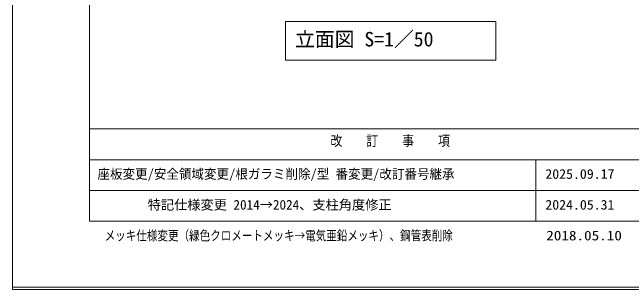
# Model space of a CAD drawing. Units: millimetres, scale not verified, with parts at other scales. Extents: x 0 to 420, y 0 to 297.
# Drawn here: x 0.2 to 141, y -0.3 to 62.8 of the extents above; entities that cross this region are included whole.
import ezdxf
from ezdxf.enums import TextEntityAlignment as Align

# ---------------------------------------------------------------- set-up
doc = ezdxf.new("R2010")
doc.units = ezdxf.units.MM
doc.header["$LTSCALE"] = 0.5
for name, color, linetype, lineweight in [('DEFPOINTS_3', 7, 'Continuous', 0), ('LY_2', 7, 'Continuous', 0), ('LY_5', 2, 'Continuous', 18)]:
    doc.layers.add(name, color=color, linetype=linetype, lineweight=lineweight)
doc.layers.add('LY_4', color=7, linetype='Continuous')
doc.styles.add('ＭＳ ゴシック', font='')
doc.styles.get('ＭＳ ゴシック').set_extended_font_data('MS Gothic')

msp = doc.modelspace()

# ---------------------------------------------------------------- linework, layer by layer
at = {"layer": 'DEFPOINTS_3'}
for p, q in [((0.25, 297.2677), (0.25, 0.2677)), ((0.25, 0.2677), (420.25, 0.2677))]:
    msp.add_line(p, q, dxfattribs=at)
at = {"layer": 'LY_2'}
for p, q in [((17.75, 282.2677), (17.75, 15.2677)), ((17.75, 36.2677), (402.75, 36.2677)), ((17.75, 29.2677), (159.25, 29.2677)), ((119.25, 29.2677), (119.25, 15.2677)), ((17.75, 22.2677), (159.25, 22.2677)), ((17.75, 15.2677), (402.75, 15.2677))]:
    msp.add_line(p, q, dxfattribs=at)
at = {"layer": 'LY_5', "color": 7, "lineweight": 0}
for p, q in [((0.1954, 296.727), (0.1954, -0.2677)), ((0.1954, -0.2677), (420.3046, -0.2677))]:
    msp.add_line(p, q, dxfattribs=at)
at = {"layer": 'LY_5', "color": 7}
for p, q in [((110.1296, 60.6774), (62.3296, 60.6774)), ((62.3296, 60.6774), (62.3296, 51.8774)), ((110.1296, 51.8774), (110.1296, 60.6774)), ((62.3296, 51.8774), (110.1296, 51.8774))]:
    msp.add_line(p, q, dxfattribs=at)

# ---------------------------------------------------------------- texts
at = {"layer": 'LY_2', "style": 'ＭＳ ゴシック', "width": 0.85}
msp.add_text('改\u3000\u3000訂\u3000\u3000事\u3000\u3000項', height=2.346, dxfattribs=at).set_placement((72.5, 31.701), align=Align.BOTTOM_LEFT)
at = {"layer": 'LY_4', "style": 'ＭＳ ゴシック'}
msp.add_text('特記仕様変更 2014→2024、支柱角度修正', height=2.199, dxfattribs=at).set_placement((30.9714, 17.2677), align=Align.BOTTOM_LEFT)
for s, width, p in [('2024.05.31', 1.05, (121.3929, 17.2677)), ('メッキ仕様変更（緑色クロメートメッキ→電気亜鉛メッキ）、鋼管表削除', 0.8, (21.18, 10.2677)), ('2018.05.10', 1.15, (121.5929, 10.2677))]:
    msp.add_text(s, height=2.199, dxfattribs=dict(at, width=width)).set_placement(p, align=Align.BOTTOM_LEFT)
at = {"layer": 'LY_5', "color": 7, "style": 'ＭＳ ゴシック'}
msp.add_text('立面図 S=1／50', height=3.299, dxfattribs=at).set_placement((64.4872, 54.0274), align=Align.BOTTOM_LEFT)
for s, width, p in [('座板変更/安全領域変更/根ガラミ削除/型 番変更/改訂番号継承', 0.95, (19.5497, 24.2677)), ('2025.09.17', 1.05, (121.3929, 24.2677))]:
    msp.add_text(s, height=2.199, dxfattribs=dict(at, width=width)).set_placement(p, align=Align.BOTTOM_LEFT)

doc.saveas('drawing.dxf')
